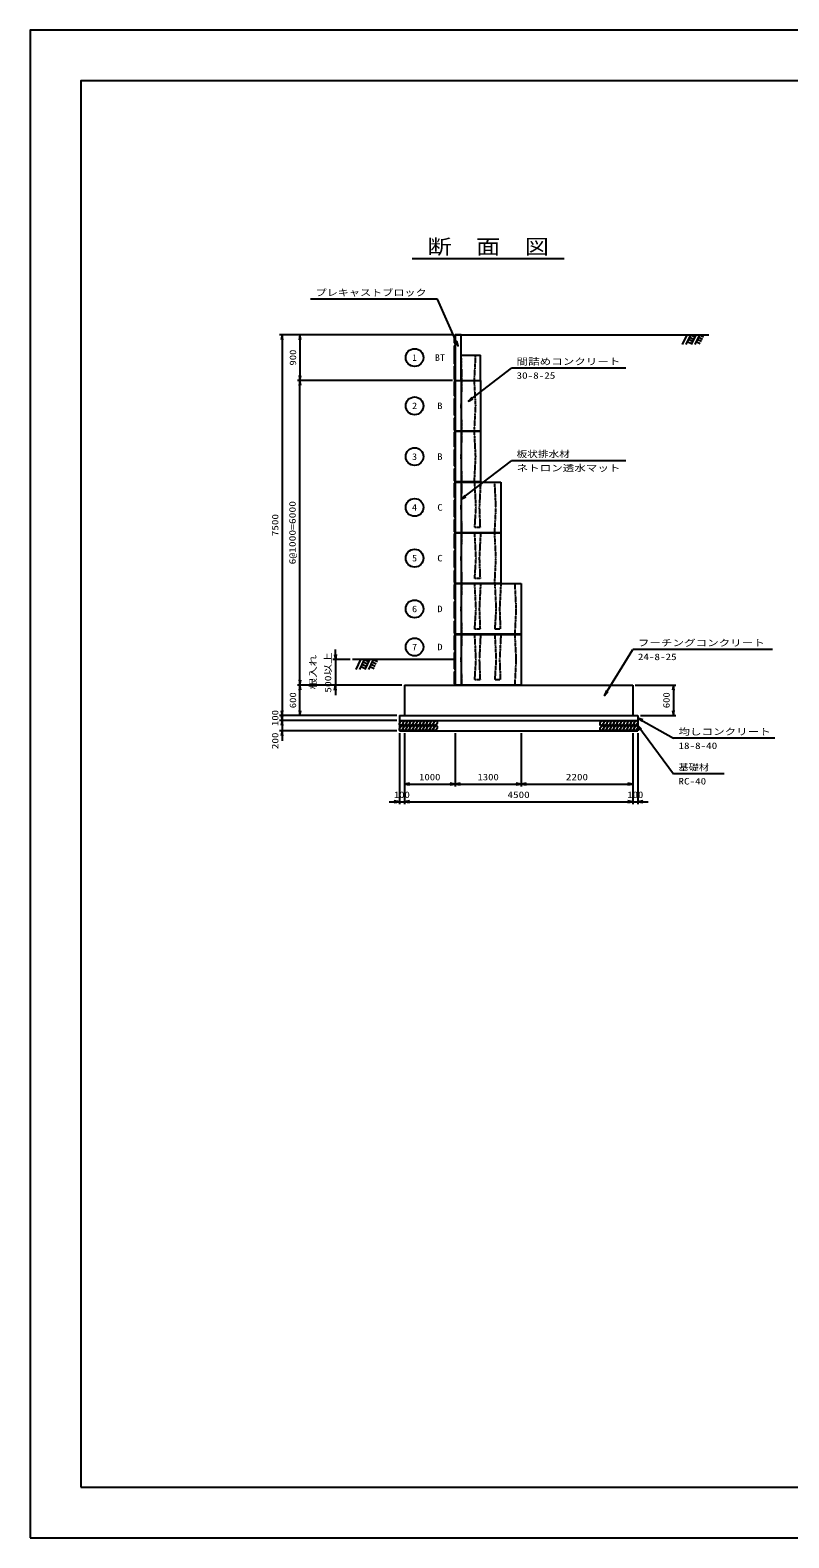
# Model space of a CAD drawing. Units: millimetres at full size. Extents: x 0 to 42050, y 0 to 29700.
# Drawn here: x 0 to 14950, y 0 to 29700 of the extents above; entities that cross this region are included whole.
import ezdxf
from ezdxf.enums import TextEntityAlignment as Align

# ---------------------------------------------------------------- set-up
doc = ezdxf.new("R2010")
doc.units = ezdxf.units.MM
doc.linetypes.add('DASHED_SPACED', pattern=[12, 6, -6])
for name, color, linetype, lineweight in [('D-STR-DIM', 7, 'Continuous', 25), ('D-STR-STRn', 2, 'Continuous', 25), ('D-STR-TXT', 7, 'Continuous', 25), ('D-TTL', 2, 'Continuous', 25), ('D-TTL-TXT', 7, 'Continuous', 25)]:
    doc.layers.add(name, color=color, linetype=linetype, lineweight=lineweight)
doc.styles.add('ＭＳ ゴシック', font='')
doc.styles.get('ＭＳ ゴシック').set_extended_font_data('MS Gothic')

# ---------------------------------------------------------------- blocks, each defined once
blk = doc.blocks.new('open_arrow')
at = {"color": 0, "linetype": 'Continuous', "lineweight": -2}
blk.add_lwpolyline([(7.5, 1.25), (0, 0), (7.5, -1.25)], dxfattribs=at)
blk = doc.blocks.new('High-T-B-D')
at = {"color": 1, "linetype": 'Continuous', "lineweight": 25}
for p, q in [((0, 998), (-20, 978)), ((-20, 978), (-20, 694.915)), ((0, 998), (0, 0)), ((0, 998), (500, 998)), ((120, 998), (120, 0)), ((500, 998), (500, 0)), ((-20, 694.915), (0, 678.671)), ((0, 659.178), (-20, 641.31)), ((-20, 641.31), (-20, 315.806)), ((-20, 315.806), (0, 296.313)), ((0, 273.571), (-20, 258.952)), ((-20, 258.952), (-20, 20)), ((-20, 20), (0, 0)), ((500, 0), (0, 0))]:
    blk.add_line(p, q, dxfattribs=at)
at = {"color": 1, "linetype": 'DASHED_SPACED', "lineweight": 25}
for p, q in [((120, 499), (134.998, 998)), ((404.919, 499), (379.923, 998)), ((134.998, 0), (120, 499)), ((379.923, 0), (404.919, 499))]:
    blk.add_line(p, q, dxfattribs=at)
blk = doc.blocks.new('High-T-C-D')
at = {"color": 1, "linetype": 'Continuous', "lineweight": 25}
for p, q in [((0, 998), (-20, 978)), ((-20, 978), (-20, 694.915)), ((0, 998), (0, 0)), ((0, 998), (900, 998)), ((120, 998), (120, 0)), ((900, 998), (900, 0)), ((-20, 694.915), (0, 678.671)), ((0, 659.178), (-20, 641.31)), ((-20, 641.31), (-20, 315.806)), ((-20, 315.806), (0, 296.313)), ((0, 273.571), (-20, 258.952)), ((-20, 258.952), (-20, 20)), ((-20, 20), (0, 0)), ((900, 0), (0, 0))]:
    blk.add_line(p, q, dxfattribs=at)
at = {"color": 1, "linetype": 'DASHED_SPACED', "lineweight": 25}
for p, q in [((120, 499), (134.998, 998)), ((379.967, 998), (404.964, 499)), ((499.956, 998), (474.958, 499)), ((804.919, 499), (779.923, 998)), ((134.998, 0), (120, 499)), ((404.964, 499), (380.01, 100)), ((474.958, 499), (489.99, 100)), ((779.923, 0), (804.919, 499)), ((489.99, 100), (380.01, 100))]:
    blk.add_line(p, q, dxfattribs=at)
blk = doc.blocks.new('High-T-D-D')
at = {"color": 1, "linetype": 'Continuous', "lineweight": 25}
for p, q in [((0, 998), (-20, 978)), ((-20, 978), (-20, 694.915)), ((0, 998), (0, 0)), ((0, 998), (1300, 998)), ((120, 998), (120, 0)), ((1300, 998), (1300, 0)), ((-20, 694.915), (0, 678.671)), ((0, 659.178), (-20, 641.31)), ((-20, 641.31), (-20, 315.806)), ((-20, 315.806), (0, 296.313)), ((0, 273.571), (-20, 258.952)), ((-20, 258.952), (-20, 20)), ((-20, 20), (0, 0)), ((1300, 0), (0, 0))]:
    blk.add_line(p, q, dxfattribs=at)
at = {"color": 1, "linetype": 'DASHED_SPACED', "lineweight": 25}
for p, q in [((120, 499), (134.998, 998)), ((379.967, 998), (404.964, 499)), ((499.956, 998), (474.958, 499)), ((779.967, 998), (804.964, 499)), ((899.956, 998), (874.958, 499)), ((1204.919, 499), (1179.923, 998)), ((134.998, 0), (120, 499)), ((404.964, 499), (380.01, 100)), ((474.958, 499), (489.99, 100)), ((804.964, 499), (780.01, 100)), ((874.958, 499), (889.99, 100)), ((1179.923, 0), (1204.919, 499)), ((489.99, 100), (380.01, 100)), ((889.99, 100), (780.01, 100))]:
    blk.add_line(p, q, dxfattribs=at)

msp = doc.modelspace()

# ---------------------------------------------------------------- linework, layer by layer
at = {"layer": 'D-STR-DIM'}
for p, q in [((7725, 23700), (4915, 23700)), ((4965, 23700), (4965, 16200)), ((8325, 23700), (5265, 23700)), ((5315, 23700), (5315, 22800)), ((8325, 22800), (5265, 22800)), ((8325, 22800), (5265, 22800)), ((5315, 16800), (5315, 22800)), ((6305, 17300), (5965, 17300)), ((5998.333, 17400), (6015, 17300)), ((6015, 17400), (6015, 17500)), ((6031.667, 17400), (6015, 17300)), ((6015, 17300), (6015, 17400)), ((6015, 17300), (6015, 16800)), ((7325, 16800), (5265, 16800)), ((7325, 16800), (5265, 16800)), ((5315, 16200), (5315, 16800)), ((7325, 16800), (5965, 16800)), ((5998.333, 16700), (6015, 16800)), ((6031.667, 16700), (6015, 16800)), ((6015, 16800), (6015, 16700)), ((6015, 16700), (6015, 16600)), ((11925, 16800), (12725, 16800)), ((12675, 16800), (12675, 16200)), ((4965, 16400), (4965, 15900)), ((7225, 16200), (4915, 16200)), ((7225, 16200), (4915, 16200)), ((7225, 16100), (4915, 16100)), ((7225, 16100), (4915, 16100)), ((4965, 16300), (4965, 15700)), ((7225, 16200), (5265, 16200)), ((12025, 16200), (12725, 16200)), ((7225, 15900), (4915, 15900)), ((7275, 15850), (7275, 14450)), ((7375, 15850), (7375, 14800)), ((7375, 15850), (7375, 14450)), ((7375, 15850), (7375, 14450)), ((8375, 15850), (8375, 14800)), ((8375, 15850), (8375, 14800)), ((9675, 15850), (9675, 14800)), ((9675, 15850), (9675, 14800)), ((11875, 15850), (11875, 14800)), ((11875, 15850), (11875, 14450)), ((11875, 15850), (11875, 14450)), ((11975, 15850), (11975, 14450)), ((7375, 14850), (8375, 14850)), ((8375, 14850), (9675, 14850)), ((9675, 14850), (11875, 14850)), ((7075, 14500), (7575, 14500)), ((7375, 14500), (11875, 14500)), ((11675, 14500), (12175, 14500))]:
    msp.add_line(p, q, dxfattribs=at)
at = {"layer": 'D-STR-STRn', "color": 1}
for p, q in [((8375, 23700), (8355, 23682.132)), ((8355, 23682.132), (8355, 23541.234)), ((8355, 23541.234), (8375, 23521.742)), ((8375, 23499), (8355, 23479)), ((8355, 23479), (8355, 23129)), ((8375, 23700), (13375, 23700)), ((8375, 23700), (8375, 22800)), ((8495, 23700), (8375, 23700)), ((8495, 22800), (8495, 23700)), ((12939.175, 23700), (12847.375, 23507.989)), ((13014.175, 23700), (12922.375, 23507.989)), ((12949.474, 23564.671), (13030.869, 23525.757)), ((12971.041, 23609.781), (13052.436, 23570.866)), ((12992.608, 23654.89), (13074.003, 23615.976)), ((13014.175, 23700), (13095.57, 23661.085)), ((13114.175, 23700), (13022.375, 23507.989)), ((13189.175, 23700), (13097.375, 23507.989)), ((13124.474, 23564.671), (13205.869, 23525.757)), ((13146.041, 23609.781), (13227.436, 23570.866)), ((13167.608, 23654.89), (13249.003, 23615.976)), ((13189.175, 23700), (13270.57, 23661.085)), ((8495, 23298), (8875, 23298)), ((8875, 22800), (8875, 23298)), ((8355, 23129), (8375, 23109)), ((8355, 23129), (8375, 23109)), ((8375, 23099), (8355, 23079)), ((8375, 23099), (8355, 23079)), ((8355, 23079), (8355, 22820)), ((8355, 23079), (8355, 22820)), ((8355, 22820), (8375, 22800)), ((8355, 22820), (8375, 22800)), ((8375, 22800), (8875, 22800)), ((8355, 17300), (6355, 17300)), ((6510, 17300), (6418.2, 17107.989)), ((6585, 17300), (6493.2, 17107.989)), ((6563.433, 17254.89), (6644.828, 17215.976)), ((6585, 17300), (6666.395, 17261.085)), ((6685, 17300), (6593.2, 17107.989)), ((6760, 17300), (6668.2, 17107.989)), ((6738.433, 17254.89), (6819.828, 17215.976)), ((6760, 17300), (6841.395, 17261.085)), ((6520.3, 17164.671), (6601.695, 17125.757)), ((6541.867, 17209.781), (6623.262, 17170.866)), ((6695.3, 17164.671), (6776.695, 17125.757)), ((6716.867, 17209.781), (6798.262, 17170.866)), ((7375, 16800), (11875, 16800)), ((7375, 16800), (7375, 16200)), ((11875, 16800), (11875, 16200)), ((7275, 16200), (11975, 16200)), ((7275, 16200), (7275, 15900)), ((7275, 16100), (11975, 16100)), ((11975, 16200), (11975, 15900)), ((7275, 15900), (11975, 15900))]:
    msp.add_line(p, q, dxfattribs=at)
at = {"layer": 'D-STR-STRn', "color": 1, "linetype": 'DASHED_SPACED'}
for p, q in [((8510, 22800), (8495, 23298)), ((8754.99, 22800), (8780, 23298))]:
    msp.add_line(p, q, dxfattribs=at)
at = {"layer": 'D-STR-STRn'}
for centre in [(7315.239, 16050), (7382.239, 16050), (7449.239, 16050), (7516.239, 16050), (7583.239, 16050), (7650.239, 16050), (7717.239, 16050), (7784.239, 16050), (7851.239, 16050), (7918.239, 16050), (7985.239, 16050), (11267.239, 16050), (11334.239, 16050), (11401.239, 16050), (11468.239, 16050), (11535.239, 16050), (11602.239, 16050), (11669.239, 16050), (11736.239, 16050), (11803.239, 16050), (11870.239, 16050), (11937.239, 16050), (7315.239, 15950), (7382.239, 15950), (7449.239, 15950), (7516.239, 15950), (7583.239, 15950), (7650.239, 15950), (7717.239, 15950), (7784.239, 15950), (7851.239, 15950), (7918.239, 15950), (7985.239, 15950), (11267.239, 15950), (11334.239, 15950), (11401.239, 15950), (11468.239, 15950), (11535.239, 15950), (11602.239, 15950), (11669.239, 15950), (11736.239, 15950), (11803.239, 15950), (11870.239, 15950), (11937.239, 15950)]:
    msp.add_ellipse(centre, major_axis=(-27.222, -47.15), ratio=0.545455, dxfattribs=at)
at = {"layer": 'D-STR-TXT'}
for p, q in [((8025, 24400), (5525, 24400)), ((8436.17, 23478.677), (8025, 24400)), ((8636.153, 22393.013), (9485, 23042.237)), ((11735, 23042.237), (9485, 23042.237)), ((8495, 20460.817), (9485, 21218)), ((11735, 21218), (9485, 21218)), ((11319.927, 16596.204), (11875, 17500)), ((14625, 17500), (11875, 17500)), ((11975, 16150), (12675, 15750)), ((11975, 16000), (12675, 15050)), ((14675, 15750), (12675, 15750)), ((13675, 15050), (12675, 15050))]:
    msp.add_line(p, q, dxfattribs=at)
for centre in [(7575, 23250), (7575, 22299), (7575, 21299), (7575, 20299), (7575, 19299), (7575, 18299), (7575, 17549)]:
    msp.add_circle(centre, 175, dxfattribs=at)
at = {"layer": 'D-TTL'}
for points in [[(0, 0), (42050, 0), (42050, 29700), (0, 29700)], [(1000, 1000), (41050, 1000), (41050, 28700), (1000, 28700)]]:
    msp.add_lwpolyline(points, close=True, dxfattribs=at)
at = {"layer": 'D-TTL-TXT'}
msp.add_line((7525, 25200), (10525, 25200), dxfattribs=at)

# ---------------------------------------------------------------- block references
at = {"layer": 'D-STR-DIM', "xscale": 13.3, "yscale": 13.3}
for p, rotation in [((4965, 23700), 270), ((5315, 23700), 270), ((5315, 22800), 90), ((5315, 22800), 270), ((5315, 16800), 90), ((5315, 16800), 270), ((12675, 16800), 270), ((4965, 16200), 90), ((4965, 16200), 90), ((4965, 16100), 90), ((4965, 16100), 270), ((5315, 16200), 90), ((12675, 16200), 90), ((4965, 15900), 270), ((8375, 14850), 180), ((9675, 14850), 180), ((11875, 14850), 180), ((7275, 14500), 180), ((11875, 14500), 180), ((11875, 14500), 180)]:
    msp.add_blockref('open_arrow', p, dxfattribs=dict(at, rotation=rotation))
for p in [(7375, 14850), (8375, 14850), (9675, 14850), (7375, 14500), (7375, 14500), (11975, 14500)]:
    msp.add_blockref('open_arrow', p, dxfattribs=at)
at = {"layer": 'D-STR-STRn'}
for name, p in [('High-T-B-D', (8375, 21800)), ('High-T-B-D', (8375, 20800)), ('High-T-C-D', (8375, 19800)), ('High-T-C-D', (8375, 18800)), ('High-T-D-D', (8375, 17800)), ('High-T-D-D', (8375, 16800))]:
    msp.add_blockref(name, p, dxfattribs=at)
at = {"layer": 'D-STR-TXT', "xscale": 13.3, "yscale": 13.3}
for p, rotation in [((8436.17, 23478.677), 114.1), ((8636.153, 22393.013), 37.4), ((8495, 20460.817), 37.4), ((11319.927, 16596.204), 58.4), ((11975, 16150), 330.3), ((11975, 16000), 306.4)]:
    msp.add_blockref('open_arrow', p, dxfattribs=dict(at, rotation=rotation))

# ---------------------------------------------------------------- texts
at = {"layer": 'D-STR-DIM', "style": 'ＭＳ ゴシック'}
for s, width, p in [('900', 1.2, (5177.5, 23250)), ('6@1000=6000', 1.3, (5168.173, 19800)), ('7500', 1.25, (4827.5, 19950)), ('600', 1.2, (5177.5, 16500)), ('600', 1.2, (12537.5, 16500)), ('100', 1.2, (4827.5, 16150)), ('200', 1.25, (4827.5, 15700))]:
    msp.add_text(s, height=128.3, rotation=90, dxfattribs=dict(at, width=width)).set_placement(p, align=Align.MIDDLE_CENTER)
at = {"layer": 'D-STR-DIM', "style": 'ＭＳ ゴシック', "width": 1.3}
for s, p in [('根入れ', (5678.9, 16712.437)), ('500以上', (5971.455, 16647.145))]:
    msp.add_text(s, height=128.3, rotation=90, dxfattribs=at).set_placement(p, align=Align.BOTTOM_LEFT)
at = {"layer": 'D-STR-DIM', "style": 'ＭＳ ゴシック'}
for s, width, p in [('1000', 1.2, (7875, 14987.5)), ('1300', 1.2, (9025, 14987.5)), ('2200', 1.25, (10775, 14987.5)), ('100', 1.2, (7325, 14637.5)), ('4500', 1.25, (9625, 14637.5)), ('100', 1.2, (11925, 14637.5))]:
    msp.add_text(s, height=128.3, dxfattribs=dict(at, width=width)).set_placement(p, align=Align.MIDDLE_CENTER)
at = {"layer": 'D-STR-TXT', "style": 'ＭＳ ゴシック'}
for s, width, p in [('プレキャストブロック', 1.25, (5625, 24426.667)), ('間詰めコンクリート', 1.3, (9585, 23068.904)), ('30-8-25', 1.25, (9585, 22793.904)), ('板状排水材', 1.2, (9585, 21244.667)), ('ネトロン透水マット', 1.3, (9585, 20969.667)), ('フーチングコンクリート', 1.3, (11975, 17526.667)), ('24-8-25', 1.25, (11975, 17251.667)), ('均しコンクリート', 1.3, (12775, 15776.667)), ('18-8-40', 1.25, (12775, 15501.667)), ('基礎材', 1.15, (12775, 15076.667)), ('RC-40', 1.25, (12775, 14801.667))]:
    msp.add_text(s, height=128.3, dxfattribs=dict(at, width=width)).set_placement(p, align=Align.BOTTOM_LEFT)
for s, width, p in [('1', 0.9, (7575, 23250)), ('BT', 1.15, (8075, 23250)), ('2', 1.15, (7575, 22299)), ('B', 1.2, (8075, 22299)), ('3', 1.15, (7575, 21299)), ('B', 1.2, (8075, 21299)), ('4', 1.2, (7575, 20299)), ('C', 1.2, (8075, 20299)), ('5', 1.15, (7575, 19299)), ('C', 1.2, (8075, 19299)), ('6', 1.15, (7575, 18299)), ('D', 1.2, (8075, 18299)), ('7', 1.15, (7575, 17549)), ('D', 1.2, (8075, 17549))]:
    msp.add_text(s, height=128.3, dxfattribs=dict(at, width=width)).set_placement(p, align=Align.MIDDLE_CENTER)
at = {"layer": 'D-TTL-TXT', "style": 'ＭＳ ゴシック', "width": 1.2}
msp.add_text('断\u3000面\u3000図', height=293.3, dxfattribs=at).set_placement((9025, 25200), align=Align.BOTTOM_CENTER)

doc.saveas('drawing.dxf')
